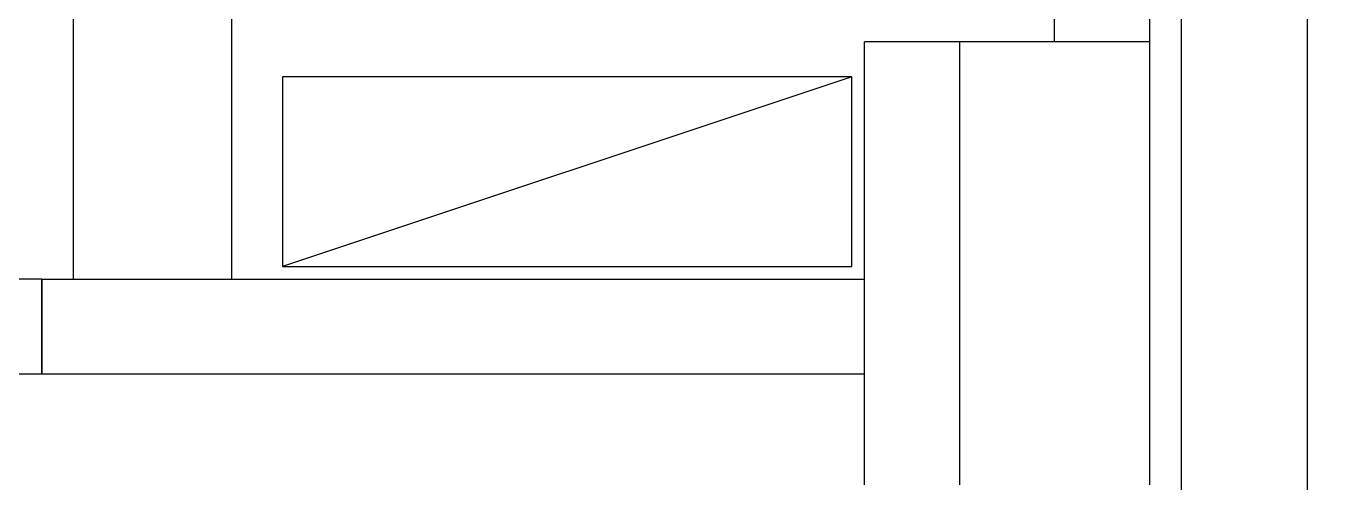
# Model space of a CAD drawing. Header units: millimetres. Extents: x 13515 to 183937, y -33900 to -660.
# Drawn here: x 118704.64 to 118736.88, y -19293.63 to -19282.33 of the extents above; entities that cross this region are included whole.
import ezdxf

# ---------------------------------------------------------------- set-up
doc = ezdxf.new("R2010")
doc.units = ezdxf.units.MM
doc.header["$LTSCALE"] = 100
doc.header["$MEASUREMENT"] = 0
doc.layers.get('0').update_dxf_attribs({"linetype": 'CONTINUOUS'})
doc.layers.add('ELE9', color=9, linetype='CONTINUOUS')

# ---------------------------------------------------------------- blocks, each defined once
blk = doc.blocks.new('FGHJ')
at = {"layer": 'ELE9', "ltscale": 0.1}
for p, q in [((37004849.1, 61946.3), (37004849.1, 61246.3)), ((37005149.1, 61946.3), (37005149.1, 61246.3))]:
    blk.add_line(p, q, dxfattribs=at)
for points in [[(37030999.1, 67646.3), (37004299.1, 67646.3, 0.414214), (36980799.1, 44146.3), (36980799.1, 24146.3)], [(37030999.1, 67346.3), (37004299.1, 67346.3, 0.414214), (36981099.1, 44146.3), (36981099.1, 24146.3)]]:
    blk.add_lwpolyline(points, format="xyb", dxfattribs=at)
for points in [[(37005199.1, 67346.3), (37005199.1, 52996.3), (37004299.1, 52996.3)], [(37004299.1, 52796.3), (37005399.1, 52796.3), (37005399.1, 67346.3)], [(37004699.1, 61246.3), (37004699.1, 61946.3)], [(37004849.1, 61946.3), (37004699.1, 61946.3)], [(37005149.1, 61946.3), (37004849.1, 61946.3)], [(37003399.1, 61571.3), (37004699.1, 61571.3)], [(37003399.1, 61571.3), (37003399.1, 61421.3)], [(37003399.1, 61421.3), (37004699.1, 61421.3)]]:
    blk.add_lwpolyline(points, dxfattribs=at)
at = {"layer": 'ELE9', "ltscale": 5}
for points in [[(37003449.1, 61571.3), (37003449.1, 63196.3), (37004699.1, 63196.3)], [(37003699.1, 61571.3), (37003699.1, 62946.3), (37004699.1, 62946.3)]]:
    blk.add_lwpolyline(points, dxfattribs=at)
at = {"layer": 'ELE9'}
for points in [[(37004999.1, 61946.3), (37004999.1, 61996.3), (37005149.1, 61996.3), (37005149.1, 61946.3)], [(37004679.1, 61591.3), (37004679.1, 61891.3), (37003779.1, 61891.3), (37003779.1, 61591.3)], [(37003399.1, 61571.3), (37003349.1, 61571.3), (37003349.1, 61421.3), (37003399.1, 61421.3)]]:
    blk.add_lwpolyline(points, close=True, dxfattribs=at)
blk.add_lwpolyline([(37004679.1, 61891.3), (37003779.1, 61591.3)], dxfattribs=at)

msp = doc.modelspace()

# ---------------------------------------------------------------- block references
at = {"xscale": 0.01565102769230769, "yscale": 0.01565102769230769, "zscale": 0.01565102769230769}
msp.add_blockref('FGHJ', (-460436.194, -20252.242), dxfattribs=at)

doc.saveas('drawing.dxf')
